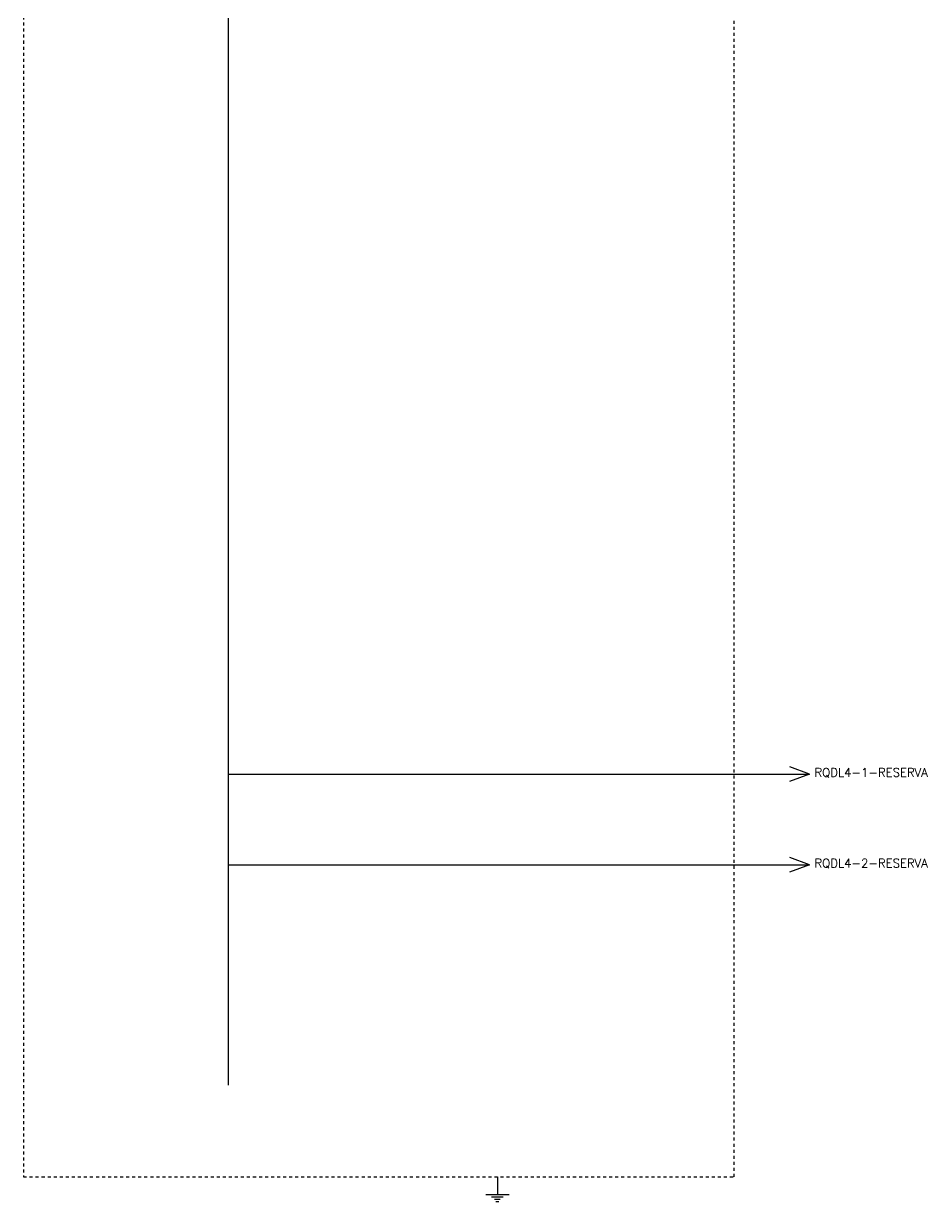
# Model space of a CAD drawing. Extents: x 196 to 565, y -49 to 207.
# Drawn here: x 475.13 to 505.07, y 36.35 to 75.37 of the extents above; entities that cross this region are included whole.
import ezdxf

# ---------------------------------------------------------------- set-up
doc = ezdxf.new("R2010")
doc.units = 0
doc.header["$MEASUREMENT"] = 0
doc.linetypes.add('DASHED2', pattern=[0.375, 0.25, -0.125])
doc.layers.add('ELET_UNIFILAR_TEXTO2', color=4, linetype='CONTINUOUS')
doc.layers.add('ELT_UNIFILAR_DESENHO', color=5, linetype='CONTINUOUS')
doc.styles.add('ROMANS', font='romans')

msp = doc.modelspace()

# ---------------------------------------------------------------- linework, layer by layer
at = {"layer": 'ELT_UNIFILAR_DESENHO', "linetype": 'DASHED2', "ltscale": 0.05}
for p, q in [((475.131, 94.601), (475.131, 37.159)), ((498.671, 37.159), (498.671, 94.601)), ((475.131, 37.159), (498.679, 37.159))]:
    msp.add_line(p, q, dxfattribs=at)
at = {"layer": 'ELT_UNIFILAR_DESENHO'}
for p, q in [((481.921, 40.192), (481.921, 93.756)), ((501.167, 50.505), (500.517, 50.745)), ((481.921, 50.505), (501.167, 50.505)), ((501.167, 50.505), (500.507, 50.263)), ((501.167, 47.497), (500.517, 47.738)), ((481.921, 47.497), (501.167, 47.497)), ((501.167, 47.497), (500.507, 47.256)), ((490.826, 37.159), (490.826, 36.577)), ((490.44, 36.577), (491.212, 36.577)), ((490.633, 36.5), (491.019, 36.5)), ((490.729, 36.422), (490.922, 36.422)), ((490.778, 36.345), (490.874, 36.345))]:
    msp.add_line(p, q, dxfattribs=at)

# ---------------------------------------------------------------- texts
at = {"layer": 'ELET_UNIFILAR_TEXTO2', "char_height": 0.28356, "width": 3.00015, "attachment_point": 1, "style": 'ROMANS'}
for s, insert in [('RQDL4-1-RESERVA', (501.329, 50.701)), ('RQDL4-2-RESERVA', (501.329, 47.694))]:
    msp.add_mtext(s, dxfattribs=dict(at, insert=insert))

doc.saveas('drawing.dxf')
